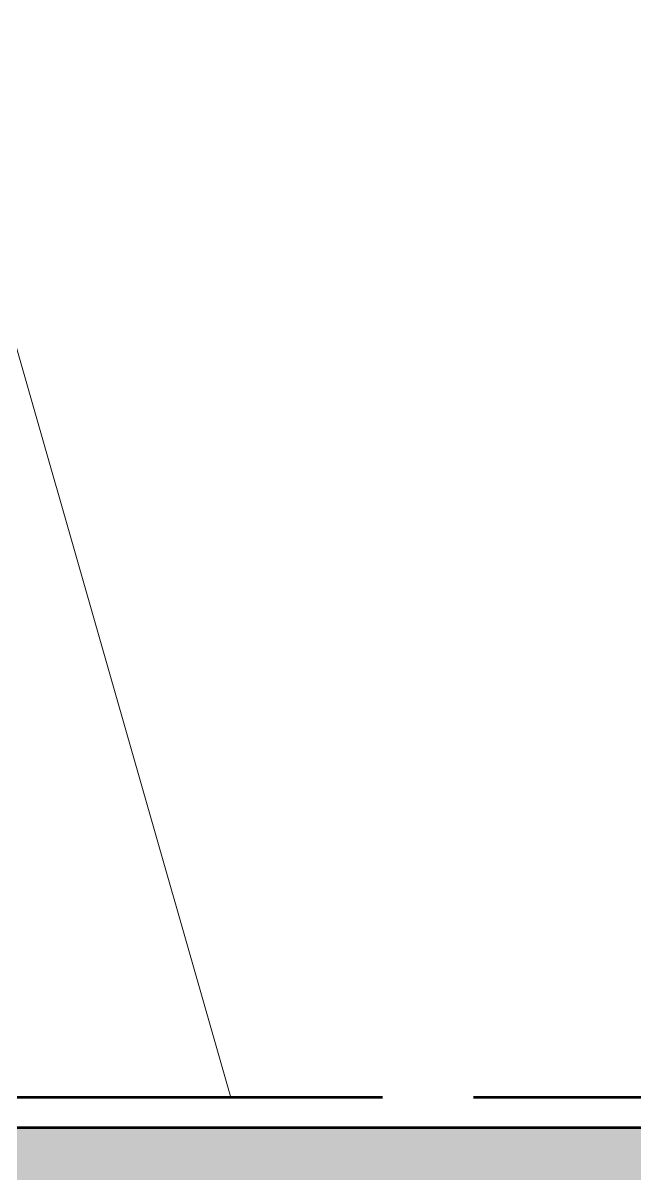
# Model space of a CAD drawing. Header units: millimetres. Extents: x -6738 to 17974, y -5679 to 4356.
# Drawn here: x 12168 to 12880, y 1506 to 2845 of the extents above; entities that cross this region are included whole.
import ezdxf

# ---------------------------------------------------------------- set-up
doc = ezdxf.new("R2010")
doc.units = ezdxf.units.MM
doc.linetypes.add('DASH_494_106', pattern=[599.722222, 493.888889, -105.833333])
for name, color, linetype in [('GEOFAB', 5, 'Continuous'), ('LEADERS', 7, 'Continuous'), ('MODULE_ART', 7, 'Continuous'), ('TANK', 7, 'Continuous')]:
    doc.layers.add(name, color=color, linetype=linetype)

# ---------------------------------------------------------------- blocks, each defined once
blk = doc.blocks.new('atlancube_face')
at = {"true_color": 0x000000}
blk.add_solid([(-1.8, -1.8), (1151.8, -1.8), (-1.8, 781.8), (1151.8, 781.8)], dxfattribs=at)

msp = doc.modelspace()

# ---------------------------------------------------------------- linework, layer by layer
at = {"layer": 'GEOFAB', "color": 5, "linetype": 'DASH_494_106', "lineweight": 53}
msp.add_lwpolyline([(-35.3, -35.3), (14985.3, -35.3), (14985.3, 1595.3), (-35.3, 1595.3)], close=True, dxfattribs=at)
at = {"layer": 'LEADERS', "lineweight": 18}
msp.add_line((11669.2, 4184.7), (12410, 1595.3), dxfattribs=at)
at = {"layer": 'TANK', "lineweight": 53}
msp.add_lwpolyline([(0, 0), (14950, 0), (14950, 1560), (0, 1560)], close=True, dxfattribs=at)

# ---------------------------------------------------------------- block references
at = {"layer": 'MODULE_ART'}
for p in [(11500, 780), (12650, 780)]:
    msp.add_blockref('atlancube_face', p, dxfattribs=at)

doc.saveas('drawing.dxf')
